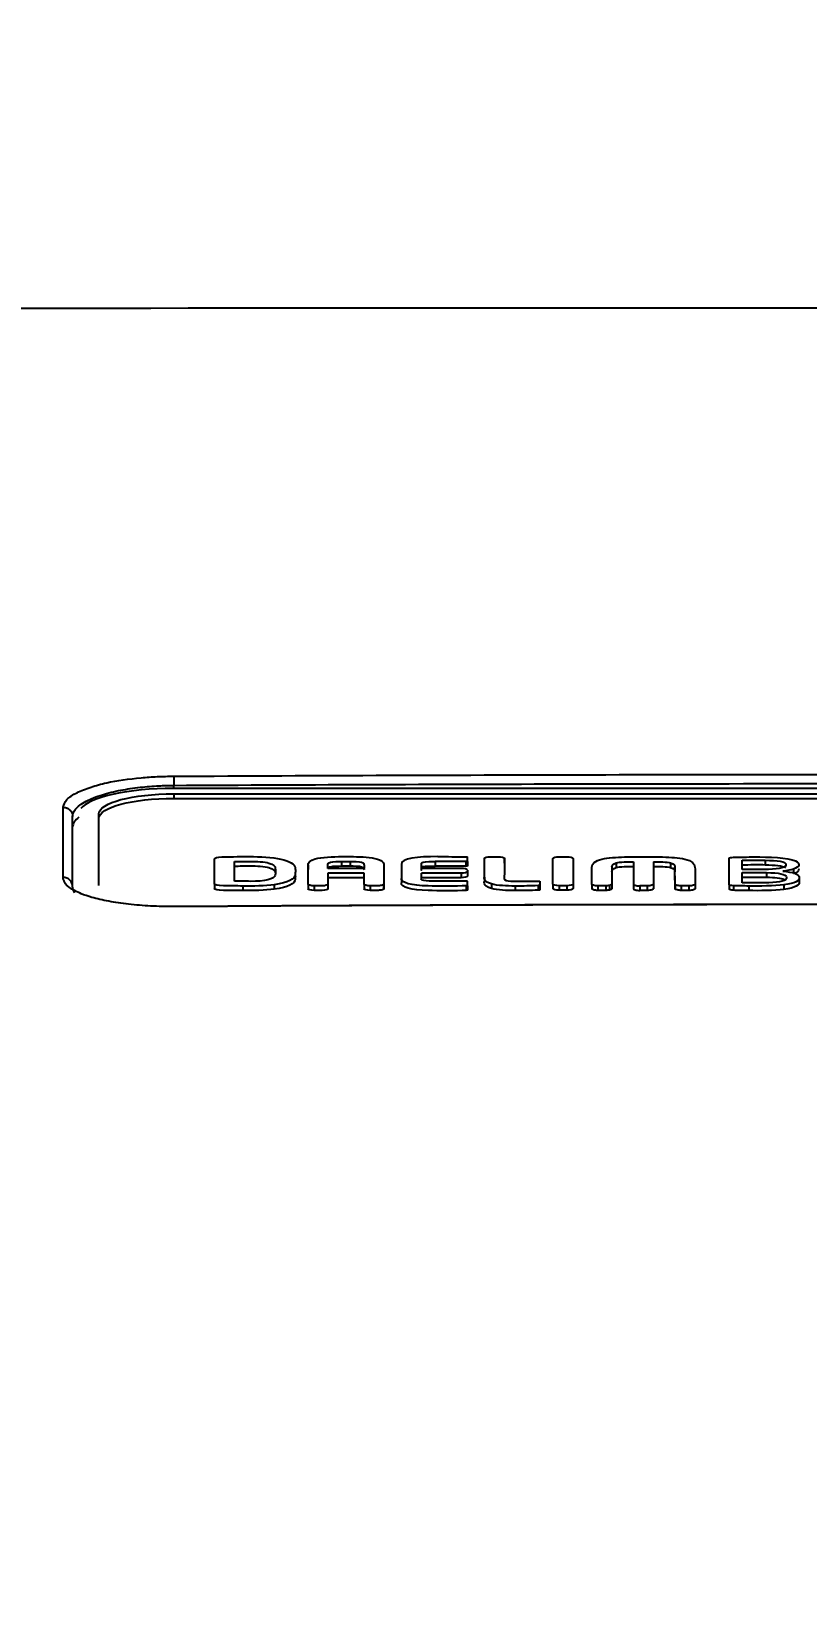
# Model space of a CAD drawing. Extents: x 7905 to 14077, y -986 to 9572.
# Drawn here: x 9573.99 to 9598.5, y -400.25 to -350.33 of the extents above; entities that cross this region are included whole.
import ezdxf

# ---------------------------------------------------------------- set-up
doc = ezdxf.new("R2010")
doc.units = 0
doc.header["$LTSCALE"] = 20
doc.header["$MEASUREMENT"] = 0
doc.layers.get('DEFPOINTS').update_dxf_attribs({"linetype": 'CONTINUOUS'})
doc.layers.add('1', color=1, linetype='CONTINUOUS')
doc.layers.add('3', color=3, linetype='CONTINUOUS')
doc.styles.get("Standard").update_dxf_attribs({"font": 'NanumGothic.ttf'})
doc.dimstyles.get("Standard").update_dxf_attribs({"dimtxt": 2.5, "dimasz": 2, "dimexe": 2, "dimexo": 1, "dimgap": 1.5, "dimtad": 1, "dimdec": 0, "dimlfac": 10, "dimrnd": 0.5, "dimzin": 0, "dimdsep": 46, "dimtxsty": 'Standard', "dimcen": 0, "dimclrt": 2, "dimadec": 0, "dimazin": 0, "dimtfac": 1, "dimtdec": 0, "dimtmove": 0, "dimatfit": 3, "dimfxl": 0, "dimtolj": 1, "dimtzin": 0, "dimarcsym": 0})

# ---------------------------------------------------------------- blocks, each defined once
blk = doc.blocks.new('*D60')
at = {"layer": '1', "color": 3, "lineweight": -2}
for p, q in [((9438.952, -552.102), (9438.952, -245.185)), ((9758.952, -552.102), (9758.952, -245.185)), ((9462.952, -251.185), (9734.952, -251.185))]:
    blk.add_line(p, q, dxfattribs=at)
at = {"layer": '1', "color": 3}
for points in [[(9462.952, -247.185), (9462.952, -255.185), (9438.952, -251.185)], [(9734.952, -247.185), (9734.952, -255.185), (9758.952, -251.185)]]:
    blk.add_solid(points, dxfattribs=at)
at = {"layer": 'DEFPOINTS', "color": 0}
for p in [(9758.952, -251.185), (9438.952, -553.302), (9758.952, -553.302)]:
    blk.add_point(p, dxfattribs=at)
at = {"layer": '1', "color": 2, "insert": (9598.952, -226.103), "char_height": 24, "attachment_point": 5}
blk.add_mtext('\\A1;320', dxfattribs=at)

msp = doc.modelspace()

# ---------------------------------------------------------------- linework, layer by layer
at = {"layer": '1', "color": 7, "linetype": 'Continuous'}
for p, q in [((9578.48785, -373.89114), (9578.48938, -374.18037)), ((9619.48902, -374.27787), (9578.48883, -374.27787)), ((9578.48938, -374.27788), (9578.48938, -374.18037)), ((9578.48883, -374.4471), (9578.48883, -374.59164)), ((9578.48883, -374.4471), (9619.48902, -374.4471)), ((9578.48883, -374.59164), (9619.48902, -374.59164)), ((9576.12205, -377.35297), (9576.12205, -375.07997)), ((9579.77249, -377.29499), (9579.77249, -376.50375)), ((9580.40572, -377.21425), (9580.40572, -376.58959)), ((9581.70112, -376.80259), (9581.70112, -376.94712)), ((9582.73547, -377.30556), (9582.73547, -376.70344)), ((9584.50747, -376.80721), (9583.36447, -376.80721)), ((9583.7931, -376.58647), (9583.7931, -376.73101)), ((9584.06509, -376.58647), (9584.06509, -376.73101)), ((9584.50747, -376.70335), (9584.50747, -376.80721)), ((9585.13753, -376.70307), (9585.13753, -377.30528)), ((9585.68857, -376.67892), (9585.68857, -377.12208)), ((9587.57911, -376.80806), (9586.32004, -376.80806)), ((9586.75784, -376.58874), (9586.75784, -376.73328)), ((9587.72939, -376.58959), (9586.75784, -376.58874)), ((9587.72939, -376.73412), (9586.75784, -376.73328)), ((9587.72939, -376.58959), (9587.72939, -376.73412)), ((9587.7809, -376.58968), (9587.72939, -376.58959)), ((9587.7809, -376.73422), (9587.72939, -376.73412)), ((9587.73468, -376.44451), (9587.7809, -376.44583)), ((9587.77843, -376.86192), (9587.77843, -377.00646)), ((9587.7809, -376.58968), (9587.7809, -376.44583)), ((9587.7809, -376.58968), (9587.7809, -376.73422)), ((9588.31324, -377.07954), (9588.31324, -376.4945)), ((9588.51291, -376.44111), (9588.75139, -376.44111)), ((9590.4807, -377.30235), (9590.4807, -376.4945)), ((9590.68038, -376.44111), (9590.91885, -376.44111)), ((9591.11817, -376.4945), (9591.11817, -377.30235)), ((9591.71084, -377.30565), (9591.71084, -376.83334)), ((9592.34796, -376.76834), (9592.34513, -377.30546)), ((9592.34796, -376.76834), (9592.34796, -376.91288)), ((9592.48519, -376.63354), (9592.48519, -376.77808)), ((9593.03129, -376.59789), (9593.03129, -377.30716)), ((9593.65888, -376.59789), (9593.65888, -377.30546)), ((9594.20392, -376.63307), (9594.20392, -376.77761)), ((9594.34221, -376.76853), (9594.34221, -376.91307)), ((9594.34468, -377.30546), (9594.34221, -376.76853)), ((9594.97933, -376.83334), (9594.97933, -377.30565)), ((9596.06024, -377.31905), (9596.06024, -376.49129)), ((9596.46276, -376.84032), (9596.46276, -376.54818)), ((9597.17995, -376.84041), (9596.46276, -376.84032)), ((9597.19724, -376.54676), (9597.19724, -376.6913)), ((9598.08765, -376.82966), (9598.08765, -376.95998)), ((9579.77249, -377.29499), (9579.77249, -377.43953)), ((9581.66338, -377.32273), (9581.66338, -377.46726)), ((9582.73547, -377.30556), (9582.73547, -377.4501)), ((9582.92738, -377.35829), (9582.92738, -377.50283)), ((9583.36447, -376.95861), (9583.36447, -377.30594)), ((9584.50747, -376.95861), (9583.36447, -376.95861)), ((9584.50747, -377.10315), (9583.36447, -377.10315)), ((9583.36447, -377.30594), (9583.36447, -377.45047)), ((9584.50747, -377.30556), (9584.50747, -376.95861)), ((9584.50747, -377.30556), (9584.50747, -377.4501)), ((9584.70044, -377.35829), (9584.70044, -377.50283)), ((9585.13753, -377.30528), (9585.13753, -377.44981)), ((9585.68857, -377.12208), (9585.68857, -377.26662)), ((9586.32004, -377.12265), (9586.32004, -376.95767)), ((9587.78195, -377.2116), (9586.75643, -377.2116)), ((9587.57734, -376.95767), (9587.57734, -377.1022)), ((9587.78195, -377.35499), (9587.74209, -377.35753)), ((9587.74209, -377.35753), (9587.74209, -377.50207)), ((9587.78195, -377.35499), (9587.78195, -377.2116)), ((9587.78195, -377.35499), (9587.78195, -377.49953)), ((9588.31324, -377.07954), (9588.31324, -377.22408)), ((9588.5369, -377.30018), (9588.5369, -377.44472)), ((9589.34405, -377.2116), (9590.06337, -377.2116)), ((9590.06337, -377.3498), (9590.02033, -377.35159)), ((9590.02033, -377.35159), (9590.02033, -377.49613)), ((9590.06337, -377.2116), (9590.06337, -377.3498)), ((9590.06337, -377.3498), (9590.06337, -377.49434)), ((9590.4807, -377.30235), (9590.4807, -377.44689)), ((9590.68038, -377.35574), (9590.68038, -377.50028)), ((9590.91885, -377.35574), (9590.68038, -377.35574)), ((9590.91885, -377.35574), (9590.91885, -377.50028)), ((9591.11817, -377.30235), (9591.11817, -377.44689)), ((9591.71084, -377.30565), (9591.71084, -377.45019)), ((9591.90593, -377.3582), (9591.90593, -377.50273)), ((9592.15111, -377.3582), (9591.90593, -377.3582)), ((9592.15111, -377.3582), (9592.15111, -377.50273)), ((9592.27281, -377.34678), (9592.27281, -377.49132)), ((9592.34796, -376.91288), (9592.34513, -377.45)), ((9592.34513, -377.30546), (9592.34513, -377.45)), ((9593.03129, -377.30716), (9593.03129, -377.4517)), ((9593.22955, -377.3582), (9593.22955, -377.50273)), ((9593.46132, -377.3582), (9593.22955, -377.3582)), ((9593.46132, -377.3582), (9593.46132, -377.50273)), ((9593.65888, -377.30546), (9593.65888, -377.45)), ((9594.34468, -377.45), (9594.34221, -376.91307)), ((9594.34468, -377.30546), (9594.34468, -377.45)), ((9594.53906, -377.3582), (9594.53906, -377.50273)), ((9594.78424, -377.3582), (9594.53906, -377.3582)), ((9594.78424, -377.3582), (9594.78424, -377.50273)), ((9594.97933, -377.30565), (9594.97933, -377.45019)), ((9596.06024, -377.31905), (9596.06024, -377.46359)), ((9596.19006, -377.35499), (9596.19006, -377.49953)), ((9596.46276, -377.2633), (9596.46276, -376.94106)), ((9596.46276, -376.94106), (9597.24204, -376.94135)), ((9596.46276, -377.0856), (9597.24204, -377.08588)), ((9597.24204, -376.94135), (9597.24204, -377.08588)), ((9597.78461, -377.32763), (9597.78461, -377.47217)), ((9598.27286, -377.08737), (9598.27286, -377.23191)), ((9580.67736, -377.36555), (9580.67736, -377.51009)), ((9587.78195, -377.49953), (9587.74209, -377.50207)), ((9589.28549, -377.36593), (9589.28549, -377.51047)), ((9590.06337, -377.49434), (9590.02033, -377.49613)), ((9590.91885, -377.50028), (9590.68038, -377.50028)), ((9592.15111, -377.50273), (9591.90593, -377.50273)), ((9593.46132, -377.50273), (9593.22955, -377.50273)), ((9594.78424, -377.50273), (9594.53906, -377.50273)), ((9596.67619, -377.36527), (9596.67619, -377.50981))]:
    msp.add_line(p, q, dxfattribs=at)
for centre, major_axis, ratio, start_param, end_param in [((9578.48938, -375.49251), (3.2, 0), 0.27161683, 2.78634873, 3.14159265), ((9574.98938, -377.38423), (-0.3, 0), 0.96521437, 3.14159266, 4.71929358)]:
    msp.add_ellipse(centre, major_axis=major_axis, ratio=ratio, start_param=start_param, end_param=end_param, dxfattribs=at)
for points, knots in [([(9409.85932, -359.64469), (9435.08686, -359.50592), (9485.53706, -359.22839), (9561.20624, -359.06657), (9636.86106, -359.06676), (9712.50156, -359.22889), (9762.92307, -359.50646), (9788.13149, -359.64524)], [0, 0, 0, 0, 0.20007628, 0.40011396, 0.60011352, 0.80007538, 1, 1, 1, 1]), ([(9574.9875, -374.8735), (9575.01188, -374.79102), (9575.05907, -374.63134), (9575.39619, -374.41406), (9575.83195, -374.23581), (9576.47993, -374.05971), (9577.22398, -373.95244), (9577.96534, -373.90008), (9578.31376, -373.89412), (9578.48785, -373.89114)], [0, 0, 0, 0, 0.16683859, 0.32297939, 0.46644561, 0.59127496, 0.81295005, 0.9065361, 1, 1, 1, 1]), ([(9575.28931, -375.16282), (9575.28931, -375.08737), (9575.3556, -374.91888), (9575.66945, -374.68057), (9576.18418, -374.47567), (9576.77998, -374.33026), (9577.39754, -374.23773), (9577.97049, -374.19144), (9578.33209, -374.18128), (9578.48938, -374.18037)], [0, 0, 0, 0, 0.15257326, 0.34005852, 0.50650544, 0.65506669, 0.78818258, 0.90785734, 1, 1, 1, 1]), ([(9578.48938, -374.18037), (9582.83326, -374.15744), (9592.01096, -374.12436), (9605.67771, -374.12336), (9615.00045, -374.15611), (9619.48938, -374.17965)], [0, 0, 0, 0, 0.31784834, 0.67153911, 1, 1, 1, 1]), ([(9574.9873, -377.09467), (9574.98723, -376.72624), (9574.98707, -375.98905), (9574.98736, -375.24547), (9574.9875, -374.8735)], [0, 0, 0, 0, 0.49976936, 1, 1, 1, 1]), ([(9579.77249, -376.50375), (9579.78025, -376.46573), (9579.87479, -376.44734), (9580.01025, -376.44429), (9580.32811, -376.43715), (9580.66219, -376.43262), (9581.35822, -376.43894), (9581.73181, -376.46752), (9582.21759, -376.60968), (9582.35588, -376.71967), (9582.33083, -376.80834)], [0, 0, 0, 0, 0.25, 0.25, 0.25, 0.5, 0.5, 0.75, 0.75, 1, 1, 1, 1]), ([(9580.40572, -376.58959), (9580.56447, -376.58591), (9580.72358, -376.5843), (9581.1074, -376.5843), (9581.35752, -376.59657), (9581.64256, -376.68222), (9581.70747, -376.75099), (9581.70112, -376.80259)], [0, 0, 0, 0, 0.33333333, 0.33333333, 0.66666667, 0.66666667, 1, 1, 1, 1]), ([(9580.40572, -376.73412), (9580.56447, -376.73045), (9580.72358, -376.72884), (9581.1074, -376.72884), (9581.35752, -376.7411), (9581.64256, -376.82676), (9581.70747, -376.89552), (9581.70112, -376.94712)], [0, 0, 0, 0, 0.33333333, 0.33333333, 0.66666667, 0.66666667, 1, 1, 1, 1]), ([(9582.33083, -376.80834), (9582.3393, -376.87484), (9582.33436, -376.94323), (9582.32848, -377.00983), (9582.31707, -377.13888), (9582.1167, -377.26528), (9581.66338, -377.32273)], [0, 0, 0, 0, 0.5, 0.5, 0.5, 1, 1, 1, 1]), ([(9583.36447, -376.80721), (9583.36447, -376.77249), (9583.36376, -376.73778), (9583.36518, -376.67448), (9583.36906, -376.62949), (9583.52498, -376.58723), (9583.69396, -376.58685), (9583.7931, -376.58647)], [0, 0, 0, 0, 0.33333333, 0.33333333, 0.66666667, 0.66666667, 1, 1, 1, 1]), ([(9583.37374, -376.80337), (9583.38357, -376.78345), (9583.40404, -376.76455), (9583.52498, -376.73177), (9583.69396, -376.73139), (9583.7931, -376.73101)], [0, 0, 0, 0, 0.3553871, 0.3553871, 1, 1, 1, 1]), ([(9584.06509, -376.58647), (9584.17762, -376.58572), (9584.35683, -376.58647), (9584.50676, -376.6343), (9584.50359, -376.67505), (9584.50747, -376.70335)], [0, 0, 0, 0, 0.5, 0.5, 1, 1, 1, 1]), ([(9584.06509, -376.73101), (9584.17762, -376.73026), (9584.35683, -376.73101), (9584.50676, -376.77884), (9584.50359, -376.81959), (9584.50747, -376.84789)], [0, 0, 0, 0, 0.5, 0.5, 1, 1, 1, 1]), ([(9584.0672, -376.43488), (9584.33955, -376.43809), (9584.6253, -376.4429), (9585.07685, -376.54487), (9585.14141, -376.62553), (9585.13753, -376.70307)], [0, 0, 0, 0, 0.5, 0.5, 1, 1, 1, 1]), ([(9586.32004, -376.80806), (9586.3204, -376.76495), (9586.3211, -376.72174), (9586.31969, -376.65939), (9586.31581, -376.62619), (9586.44422, -376.58836), (9586.65306, -376.5894), (9586.75784, -376.58874)], [0, 0, 0, 0, 0.33333333, 0.33333333, 0.66666667, 0.66666667, 1, 1, 1, 1]), ([(9586.32059, -376.8091), (9586.32276, -376.78664), (9586.33358, -376.76549), (9586.44422, -376.7329), (9586.65306, -376.73394), (9586.75784, -376.73328)], [0, 0, 0, 0, 0.41968233, 0.41968233, 1, 1, 1, 1]), ([(9587.77843, -376.86192), (9587.77843, -376.87673), (9587.77878, -376.89173), (9587.77701, -376.93597), (9587.686, -376.95767), (9587.57734, -376.95767)], [0, 0, 0, 0, 0.5, 0.5, 1, 1, 1, 1]), ([(9588.75139, -376.44111), (9588.8611, -376.44111), (9588.95071, -376.46516), (9588.95071, -376.4945), (9588.95071, -376.70807), (9588.944, -376.92163), (9588.944, -377.13548)], [0, 0, 0, 0, 0.5, 0.5, 0.5, 1, 1, 1, 1]), ([(9591.71084, -376.83334), (9591.71084, -376.7475), (9591.71931, -376.62326), (9592.06432, -376.49214), (9592.29539, -376.46592), (9592.55221, -376.45318)], [0, 0, 0, 0, 0.5, 0.5, 1, 1, 1, 1]), ([(9592.55221, -376.45318), (9592.81221, -376.44168), (9593.08315, -376.43913), (9593.59432, -376.43866), (9593.89665, -376.44102), (9594.39442, -376.46611), (9594.62584, -376.49214), (9594.97086, -376.62326), (9594.97933, -376.7475), (9594.97933, -376.83334)], [0, 0, 0, 0, 0.25, 0.25, 0.5, 0.5, 0.75, 0.75, 1, 1, 1, 1]), ([(9596.86034, -376.44564), (9597.28014, -376.43951), (9597.9289, -376.46026), (9598.15696, -376.56919), (9598.30673, -376.64071), (9598.30673, -376.76844), (9598.08765, -376.82966)], [0, 0, 0, 0, 0.5, 0.5, 0.5, 1, 1, 1, 1]), ([(9597.19724, -376.54676), (9597.56095, -376.56402), (9597.87351, -376.57214), (9597.85415, -376.7026), (9597.8393, -376.80268), (9597.51897, -376.84702), (9597.17995, -376.84041)], [0, 0, 0, 0, 0.5, 0.5, 0.5, 1, 1, 1, 1]), ([(9578.48754, -378.01597), (9578.2423, -378.01312), (9577.75142, -378.00743), (9577.05279, -377.94655), (9576.42001, -377.8543), (9575.91926, -377.73836), (9575.57347, -377.62063), (9575.34597, -377.51358), (9575.15894, -377.39635), (9575.01647, -377.25666), (9574.99704, -377.14873), (9574.9873, -377.09467)], [0, 0, 0, 0, 0.13157768, 0.26337169, 0.39451716, 0.52365855, 0.62512009, 0.70277225, 0.77803188, 0.88882348, 1, 1, 1, 1]), ([(9580.67736, -377.36555), (9580.45688, -377.36338), (9580.23357, -377.36121), (9579.88538, -377.35414), (9579.75979, -377.33225), (9579.77249, -377.29499)], [0, 0, 0, 0, 0.5, 0.5, 1, 1, 1, 1]), ([(9582.33521, -377.04597), (9582.33453, -377.08224), (9582.33164, -377.11856), (9582.32848, -377.15437), (9582.31707, -377.28341), (9582.1167, -377.40982), (9581.66338, -377.46726)], [0, 0, 0, 0, 0.34964176, 0.34964176, 0.34964176, 1, 1, 1, 1]), ([(9583.36447, -377.30594), (9583.3613, -377.33442), (9583.28263, -377.3581), (9583.09177, -377.35838), (9583.00958, -377.35829), (9582.92738, -377.35829)], [0, 0, 0, 0, 0.5, 0.5, 1, 1, 1, 1]), ([(9585.13753, -377.30528), (9585.13824, -377.31339), (9585.12906, -377.32178), (9585.10155, -377.33631), (9585.08003, -377.3431), (9585.02358, -377.35499), (9584.98513, -377.35829), (9584.86272, -377.35829), (9584.78193, -377.3581), (9584.70044, -377.35829)], [0, 0, 0, 0, 0.25, 0.25, 0.5, 0.5, 0.75, 0.75, 1, 1, 1, 1]), ([(9587.74209, -377.35753), (9587.42671, -377.37772), (9586.84745, -377.36914), (9586.53136, -377.36318), (9586.02688, -377.35367), (9585.64659, -377.26085), (9585.68857, -377.12208)], [0, 0, 0, 0, 0.5, 0.5, 0.5, 1, 1, 1, 1]), ([(9587.74209, -377.50207), (9587.42671, -377.52226), (9586.84745, -377.51368), (9586.53136, -377.50772), (9586.02688, -377.49821), (9585.64659, -377.40538), (9585.68857, -377.26662)], [0, 0, 0, 0, 0.5, 0.5, 0.5, 1, 1, 1, 1]), ([(9586.75643, -377.2116), (9586.65201, -377.21311), (9586.47809, -377.20972), (9586.31016, -377.18104), (9586.31828, -377.14548), (9586.32004, -377.12265)], [0, 0, 0, 0, 0.5, 0.5, 1, 1, 1, 1]), ([(9587.77843, -377.00646), (9587.77843, -377.02127), (9587.77878, -377.03627), (9587.77701, -377.08051), (9587.686, -377.1022), (9587.57734, -377.1022)], [0, 0, 0, 0, 0.5, 0.5, 1, 1, 1, 1]), ([(9588.5369, -377.30018), (9588.38732, -377.26264), (9588.32841, -377.20038), (9588.31556, -377.14746), (9588.31006, -377.12482), (9588.31324, -377.10218), (9588.31324, -377.07954)], [0, 0, 0, 0, 0.5, 0.5, 0.5, 1, 1, 1, 1]), ([(9588.5369, -377.44472), (9588.38732, -377.40718), (9588.32841, -377.34492), (9588.31556, -377.29199), (9588.31006, -377.26936), (9588.31324, -377.24672), (9588.31324, -377.22408)], [0, 0, 0, 0, 0.5, 0.5, 0.5, 1, 1, 1, 1]), ([(9588.944, -377.13548), (9588.94259, -377.15208), (9588.94153, -377.17312), (9589.05725, -377.21019), (9589.23998, -377.2116), (9589.34405, -377.2116)], [0, 0, 0, 0, 0.5, 0.5, 1, 1, 1, 1]), ([(9591.90593, -377.3582), (9591.84772, -377.3582), (9591.79798, -377.3531), (9591.72636, -377.33169), (9591.71084, -377.31858), (9591.71084, -377.30565)], [0, 0, 0, 0, 0.5, 0.5, 1, 1, 1, 1]), ([(9593.03129, -377.30716), (9593.0327, -377.3199), (9593.04822, -377.33216), (9593.11948, -377.35348), (9593.16993, -377.35848), (9593.22955, -377.3582)], [0, 0, 0, 0, 0.5, 0.5, 1, 1, 1, 1]), ([(9593.65888, -377.30546), (9593.65888, -377.31848), (9593.64406, -377.33159), (9593.57033, -377.35348), (9593.5213, -377.3582), (9593.46132, -377.3582)], [0, 0, 0, 0, 0.5, 0.5, 1, 1, 1, 1]), ([(9594.53906, -377.3582), (9594.49355, -377.3582), (9594.45228, -377.35452), (9594.3722, -377.33659), (9594.34503, -377.32122), (9594.34468, -377.30546)], [0, 0, 0, 0, 0.5, 0.5, 1, 1, 1, 1]), ([(9594.97933, -377.30565), (9594.97933, -377.31858), (9594.9638, -377.33169), (9594.89254, -377.3531), (9594.8428, -377.3582), (9594.78424, -377.3582)], [0, 0, 0, 0, 0.5, 0.5, 1, 1, 1, 1]), ([(9580.67736, -377.51009), (9580.45688, -377.50792), (9580.23357, -377.50575), (9579.88538, -377.49868), (9579.75979, -377.47679), (9579.77249, -377.43953)], [0, 0, 0, 0, 0.5, 0.5, 1, 1, 1, 1]), ([(9583.36447, -377.45047), (9583.3613, -377.47896), (9583.28263, -377.50264), (9583.09177, -377.50292), (9583.00958, -377.50283), (9582.92738, -377.50283)], [0, 0, 0, 0, 0.5, 0.5, 1, 1, 1, 1]), ([(9585.13753, -377.44981), (9585.13824, -377.45793), (9585.12906, -377.46632), (9585.10155, -377.48085), (9585.08003, -377.48764), (9585.02358, -377.49953), (9584.98513, -377.50283), (9584.86272, -377.50283), (9584.78193, -377.50264), (9584.70044, -377.50283)], [0, 0, 0, 0, 0.25, 0.25, 0.5, 0.5, 0.75, 0.75, 1, 1, 1, 1]), ([(9591.90593, -377.50273), (9591.84772, -377.50273), (9591.79798, -377.49764), (9591.72636, -377.47623), (9591.71084, -377.46311), (9591.71084, -377.45019)], [0, 0, 0, 0, 0.5, 0.5, 1, 1, 1, 1]), ([(9593.03129, -377.4517), (9593.0327, -377.46443), (9593.04822, -377.4767), (9593.11948, -377.49802), (9593.16993, -377.50302), (9593.22955, -377.50273)], [0, 0, 0, 0, 0.5, 0.5, 1, 1, 1, 1]), ([(9593.65888, -377.45), (9593.65888, -377.46302), (9593.64406, -377.47613), (9593.57033, -377.49802), (9593.5213, -377.50273), (9593.46132, -377.50273)], [0, 0, 0, 0, 0.5, 0.5, 1, 1, 1, 1]), ([(9594.53906, -377.50273), (9594.49355, -377.50273), (9594.45228, -377.49905), (9594.3722, -377.48113), (9594.34503, -377.46576), (9594.34468, -377.45)], [0, 0, 0, 0, 0.5, 0.5, 1, 1, 1, 1]), ([(9594.97933, -377.45019), (9594.97933, -377.46311), (9594.9638, -377.47623), (9594.89254, -377.49764), (9594.8428, -377.50273), (9594.78424, -377.50273)], [0, 0, 0, 0, 0.5, 0.5, 1, 1, 1, 1]), ([(9618.83509, -378.01376), (9617.45706, -378.00529), (9615.06188, -377.99209), (9611.62828, -377.97701), (9608.53431, -377.96637), (9605.41909, -377.95866), (9602.30386, -377.95396), (9599.33697, -377.95234), (9596.51843, -377.95333), (9593.84823, -377.95647), (9591.17804, -377.96182), (9588.51411, -377.96936), (9585.89653, -377.97893), (9582.88111, -377.99237), (9580.74951, -378.00399), (9579.4616, -378.01178)], [0, 0, 0, 0, 0.10499749, 0.1824988, 0.26161835, 0.34073789, 0.41985743, 0.49897696, 0.56679371, 0.63461046, 0.70242721, 0.77024396, 0.83758433, 0.9018691, 1, 1, 1, 1])]:
    msp.add_open_spline(points, degree=3, knots=knots, dxfattribs=at)
for points, degree in [([(9578.48785, -373.89114), (9583.04333, -373.86707), (9592.15464, -373.83494), (9605.82367, -373.8347), (9614.93523, -373.86651), (9619.49089, -373.89043)], 3), ([(9578.48883, -374.27787), (9577.04949, -374.27787), (9575.83817, -374.55272), (9575.55278, -374.9158)], 3), ([(9576.12205, -375.07997), (9576.12205, -374.73189), (9577.18708, -374.4471), (9578.48883, -374.4471)], 3), ([(9576.12205, -375.22451), (9576.12205, -374.87643), (9577.18708, -374.59164), (9578.48883, -374.59164)], 3), ([(9575.28938, -377.38423), (9575.28938, -376.64801), (9575.28938, -375.90754), (9575.28938, -375.16282)], 3), ([(9581.70112, -376.80259), (9581.70677, -376.87145), (9581.717, -376.95144), (9581.69654, -377.01832)], 3), ([(9582.73547, -376.70344), (9582.727, -376.64053), (9582.79262, -376.55525), (9582.96195, -376.50912)], 3), ([(9582.73475, -376.69252), (9582.73475, -376.83706)], 1), ([(9582.96195, -376.50912), (9583.16938, -376.44828), (9583.51546, -376.43451), (9583.80685, -376.43488)], 3), ([(9583.7931, -376.58647), (9583.88129, -376.58732), (9583.97548, -376.58657), (9584.06509, -376.58647)], 3), ([(9583.7931, -376.73101), (9583.88129, -376.73186), (9583.97548, -376.73111), (9584.06509, -376.73101)], 3), ([(9583.80685, -376.43488), (9583.89293, -376.43498), (9583.97901, -376.43488), (9584.0672, -376.43488)], 3), ([(9586.84321, -376.43488), (9586.2061, -376.43149), (9585.67411, -376.48648), (9585.68857, -376.67892)], 3), ([(9586.32069, -376.87178), (9586.32069, -376.83992), (9586.32069, -376.80806)], 2), ([(9586.84321, -376.43488), (9587.14096, -376.43469), (9587.4387, -376.43668), (9587.73468, -376.44451)], 3), ([(9587.77843, -376.86192), (9587.77525, -376.83136), (9587.69164, -376.80919), (9587.57911, -376.80806)], 3), ([(9588.31324, -376.4945), (9588.31324, -376.46507), (9588.40284, -376.44111), (9588.51291, -376.44111)], 3), ([(9588.95071, -376.63904), (9588.95071, -376.4945)], 1), ([(9590.4807, -376.4945), (9590.4807, -376.46507), (9590.57031, -376.44111), (9590.68038, -376.44111)], 3), ([(9590.91885, -376.44111), (9591.02857, -376.44111), (9591.11817, -376.46507), (9591.11817, -376.4945)], 3), ([(9592.34796, -376.76834), (9592.3536, -376.72872), (9592.37195, -376.66269), (9592.48519, -376.63354)], 3), ([(9592.34796, -376.91288), (9592.3536, -376.87326), (9592.37195, -376.80723), (9592.48519, -376.77808)], 3), ([(9592.48519, -376.63354), (9592.59102, -376.60383), (9592.86054, -376.59826), (9593.03129, -376.59789)], 3), ([(9592.48519, -376.77808), (9592.59102, -376.74837), (9592.86054, -376.7428), (9593.03129, -376.74243)], 3), ([(9593.65888, -376.59789), (9593.82927, -376.59826), (9594.09915, -376.60383), (9594.20392, -376.63307)], 3), ([(9593.65888, -376.74243), (9593.82927, -376.7428), (9594.09915, -376.74837), (9594.20392, -376.77761)], 3), ([(9594.20392, -376.63307), (9594.31822, -376.66269), (9594.33727, -376.72872), (9594.34221, -376.76853)], 3), ([(9594.20392, -376.77761), (9594.31822, -376.80723), (9594.33727, -376.87326), (9594.34221, -376.91307)], 3), ([(9596.06024, -376.49129), (9596.06024, -376.47158), (9596.12021, -376.45639), (9596.19112, -376.45535)], 3), ([(9596.19112, -376.45535), (9596.41337, -376.44979), (9596.63703, -376.4462), (9596.86034, -376.44564)], 3), ([(9596.46276, -376.54818), (9596.68113, -376.54563), (9597.01732, -376.53827), (9597.19724, -376.54676)], 3), ([(9596.46276, -376.69271), (9596.68113, -376.69017), (9597.01732, -376.68281), (9597.19724, -376.6913)], 3), ([(9597.19724, -376.6913), (9597.49581, -376.70547), (9597.75992, -376.71347), (9597.83423, -376.78806)], 3), ([(9598.08765, -376.82966), (9598.00898, -376.85541), (9597.88375, -376.87701), (9597.75745, -376.89135)], 3), ([(9598.26141, -376.82571), (9598.26731, -376.88164), (9598.2138, -376.93894), (9598.08765, -376.9742)], 3), ([(9580.91443, -377.2167), (9580.74298, -377.21585), (9580.57435, -377.215), (9580.40572, -377.21425)], 3), ([(9581.66338, -377.32273), (9581.39385, -377.3597), (9580.97616, -377.37187), (9580.67736, -377.36555)], 3), ([(9581.69654, -377.01832), (9581.67255, -377.13755), (9581.37269, -377.22604), (9580.91443, -377.2167)], 3), ([(9582.92738, -377.35829), (9582.82013, -377.35829), (9582.73582, -377.33405), (9582.73547, -377.30556)], 3), ([(9584.70044, -377.35829), (9584.59037, -377.35838), (9584.50959, -377.33508), (9584.50747, -377.30556)], 3), ([(9585.13757, -377.45069), (9585.13757, -377.30615)], 1), ([(9587.57734, -376.95767), (9587.15824, -376.95757), (9586.7395, -376.95767), (9586.32004, -376.95767)], 3), ([(9587.57734, -377.1022), (9587.15824, -377.10211), (9586.7395, -377.1022), (9586.32004, -377.1022)], 3), ([(9589.28549, -377.36593), (9589.01315, -377.36357), (9588.73833, -377.35452), (9588.5369, -377.30018)], 3), ([(9590.02033, -377.35159), (9589.75892, -377.36244), (9589.55678, -377.36593), (9589.28549, -377.36593)], 3), ([(9590.68038, -377.35574), (9590.57031, -377.35574), (9590.4807, -377.33178), (9590.4807, -377.30235)], 3), ([(9591.11817, -377.30235), (9591.11817, -377.33178), (9591.02857, -377.35574), (9590.91885, -377.35574)], 3), ([(9592.27281, -377.34678), (9592.23754, -377.35452), (9592.19661, -377.3582), (9592.15111, -377.3582)], 3), ([(9592.34513, -377.30546), (9592.34513, -377.32122), (9592.31762, -377.33659), (9592.27281, -377.34678)], 3), ([(9596.19006, -377.35499), (9596.1188, -377.35348), (9596.06024, -377.33867), (9596.06024, -377.31905)], 3), ([(9596.67619, -377.36527), (9596.51426, -377.36376), (9596.34846, -377.36159), (9596.19006, -377.35499)], 3), ([(9597.31225, -377.26122), (9597.05154, -377.27188), (9596.73298, -377.26679), (9596.46276, -377.2633)], 3), ([(9597.78461, -377.32763), (9597.49816, -377.36489), (9596.99051, -377.37197), (9596.67619, -377.36527)], 3), ([(9597.24204, -376.94135), (9597.61493, -376.94427), (9597.86258, -376.99002), (9597.87351, -377.09313)], 3), ([(9597.24204, -377.08588), (9597.49955, -377.0879), (9597.69733, -377.11035), (9597.79867, -377.158)], 3), ([(9597.87351, -377.09313), (9597.89327, -377.20321), (9597.67067, -377.24292), (9597.31225, -377.26122)], 3), ([(9597.75745, -376.89135), (9598.07178, -376.92569), (9598.26651, -376.9838), (9598.27286, -377.08737)], 3), ([(9598.27286, -377.08737), (9598.29755, -377.18802), (9598.14939, -377.2865), (9597.78461, -377.32763)], 3), ([(9598.27286, -377.23191), (9598.29755, -377.33256), (9598.14939, -377.43104), (9597.78461, -377.47217)], 3), ([(9575.35656, -377.57687), (9575.31185, -377.51368), (9575.28938, -377.44906), (9575.28937, -377.38423)], 3), ([(9581.66338, -377.46726), (9581.39385, -377.50424), (9580.97616, -377.51641), (9580.67736, -377.51009)], 3), ([(9582.92738, -377.50283), (9582.82013, -377.50283), (9582.73582, -377.47858), (9582.73547, -377.4501)], 3), ([(9584.70044, -377.50283), (9584.59037, -377.50292), (9584.50959, -377.47962), (9584.50747, -377.4501)], 3), ([(9589.28549, -377.51047), (9589.01315, -377.50811), (9588.73833, -377.49905), (9588.5369, -377.44472)], 3), ([(9590.02033, -377.49613), (9589.75892, -377.50698), (9589.55678, -377.51047), (9589.28549, -377.51047)], 3), ([(9590.68038, -377.50028), (9590.57031, -377.50028), (9590.4807, -377.47632), (9590.4807, -377.44689)], 3), ([(9591.11817, -377.44689), (9591.11817, -377.47632), (9591.02857, -377.50028), (9590.91885, -377.50028)], 3), ([(9592.27281, -377.49132), (9592.23754, -377.49905), (9592.19661, -377.50273), (9592.15111, -377.50273)], 3), ([(9592.34513, -377.45), (9592.34513, -377.46576), (9592.31762, -377.48113), (9592.27281, -377.49132)], 3), ([(9596.19006, -377.49953), (9596.1188, -377.49802), (9596.06024, -377.48321), (9596.06024, -377.46359)], 3), ([(9596.67619, -377.50981), (9596.51426, -377.5083), (9596.34846, -377.50613), (9596.19006, -377.49953)], 3), ([(9597.78461, -377.47217), (9597.49816, -377.50943), (9596.99051, -377.51651), (9596.67619, -377.50981)], 3), ([(9619.49122, -378.01602), (9614.93587, -377.98705), (9605.82465, -377.94846), (9592.15538, -377.94844), (9583.04343, -377.98702), (9578.48754, -378.01597)], 3)]:
    msp.add_open_spline(points, degree=degree, dxfattribs=at)
msp.add_rational_spline([(9574.9875, -374.87349), (9575.16407, -374.87247), (9575.28931, -374.99252), (9575.28931, -375.16282)], [1.17303411266, 0.942323155526, 0.942321962453, 1.17303053344], degree=3, dxfattribs=at)

# ---------------------------------------------------------------- dimensions: what is measured, and where the dimension line sits
at = {"layer": '1'}
dim = msp.add_linear_dim(base=(9758.95162, -251.18493), p1=(9438.95162, -553.3024), p2=(9758.95162, -553.3024), dimstyle='Standard', override={"dimscale": 1.2, "dimtxt": 20, "dimasz": 20, "dimexe": 5, "dimgap": 10, "dimlfac": 1, "dimclrd": 3, "dimclre": 3}, dxfattribs=at)
dim.commit()
dim.dimension.update_dxf_attribs({"geometry": '*D60', "text_midpoint": (9598.95162, -251.18493), "dimtype": 160})

# ---------------------------------------------------------------- leaders
at = {"layer": '3'}
msp.add_leader([(9676.45162, -563.3024), (9287.62021, -363.63817)], dimstyle='Standard', override={"dimtxt": 25, "dimasz": 20, "dimexe": 10, "dimexo": 5, "dimgap": 10, "dimtad": 0, "dimtih": 1, "dimtoh": 1, "dimdec": 4, "dimlfac": 1, "dimzin": 8, "dimclrd": 3, "dimclre": 3, "dimtdec": 4, "dimarcsym": 1}, dxfattribs=at)

doc.saveas('drawing.dxf')
